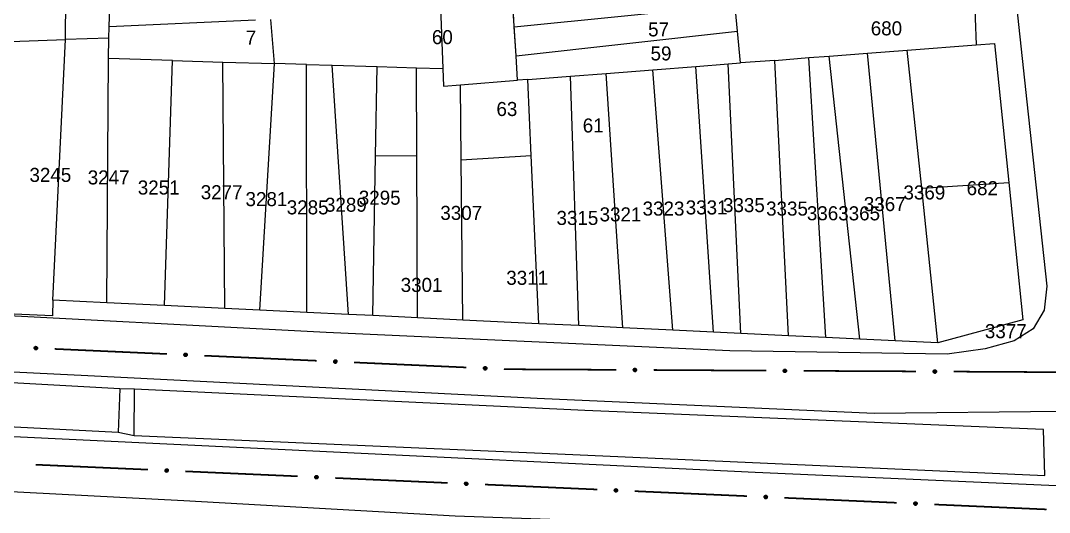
# Model space of a CAD drawing. Extents: x 203851 to 204958, y 4839055 to 4839989.
# Drawn here: x 204146.5 to 204256.3, y 4839184 to 4839236.6 of the extents above; entities that cross this region are included whole.
import ezdxf
from ezdxf.enums import TextEntityAlignment as Align

# ---------------------------------------------------------------- set-up
doc = ezdxf.new("R2010")
doc.units = 0
doc.header["$LTSCALE"] = 1.5
doc.header["$MEASUREMENT"] = 0
for name, color, linetype in [('CD_MALHA_LOTES', 7, 'CONTINUOUS'), ('HD-CANAIS', 7, 'CONTINUOUS'), ('RU-QUADRA', 210, 'CONTINUOUS'), ('SV-EIXO-RUA-PAV', 20, 'CONTINUOUS'), ('SV-ESTIVAS', 7, 'CONTINUOUS'), ('SV-PONTE-BUEIRO', 251, 'CONTINUOUS'), ('SV-RUA-PAVIM', 7, 'CONTINUOUS'), ('Th_NmrPort', 1, 'CONTINUOUS')]:
    doc.layers.add(name, color=color, linetype=linetype)

msp = doc.modelspace()

# ---------------------------------------------------------------- linework, layer by layer
at = {"layer": 'CD_MALHA_LOTES', "linetype": 'Continuous', "flags": 128}
for points in [[(204151.28, 4839234.51), (204151.62, 4839278.46)], [(204155.93, 4839235.87), (204156.03, 4839239.31)], [(204248.24, 4839239.69), (204248.45, 4839233.97)], [(204199.15, 4839235.88), (204222.71, 4839238.24)], [(204191.3, 4839237.93), (204191.53, 4839231.42)], [(204199.15, 4839235.88), (204199.06, 4839238.03)], [(204222.98, 4839235.41), (204222.77, 4839237.67)], [(204171.56, 4839236.61), (204155.93, 4839235.87)], [(204173.59, 4839231.95), (204173.17, 4839236.68)], [(204199.36, 4839232.79), (204199.15, 4839235.88)], [(204155.9, 4839234.66), (204155.93, 4839235.87)], [(204199.36, 4839232.79), (204222.98, 4839235.41)], [(204223.31, 4839232.02), (204222.98, 4839235.41)], [(204145.42, 4839234.32), (204151.28, 4839234.51)], [(204149.9, 4839206.67), (204151.28, 4839234.51)], [(204155.9, 4839234.66), (204151.28, 4839234.51)], [(204155.84, 4839232.48), (204155.9, 4839234.66)], [(204241.09, 4839233.4), (204248.45, 4839233.97)], [(204248.45, 4839233.97), (204250.42, 4839234.11)], [(204250.42, 4839234.11), (204251.94, 4839219.24)], [(204199.52, 4839230.17), (204199.36, 4839232.79)], [(204226.97, 4839232.3), (204230.61, 4839232.59)], [(204230.61, 4839232.59), (204232.78, 4839232.75)], [(204232.42, 4839202.67), (204230.61, 4839232.59)], [(204232.78, 4839232.75), (204236.87, 4839233.07)], [(204236.06, 4839202.5), (204232.78, 4839232.75)], [(204236.87, 4839233.07), (204241.09, 4839233.4)], [(204239.82, 4839202.31), (204236.87, 4839233.07)], [(204242.67, 4839218.65), (204241.09, 4839233.4)], [(204155.66, 4839206.4), (204155.84, 4839232.48)], [(204162.68, 4839232.28), (204155.84, 4839232.48)], [(204161.83, 4839206.1), (204162.68, 4839232.28)], [(204162.68, 4839232.28), (204168.07, 4839232.12)], [(204168.07, 4839232.12), (204173.59, 4839231.95)], [(204168.27, 4839205.78), (204168.07, 4839232.12)], [(204172.01, 4839205.6), (204173.59, 4839231.95)], [(204177, 4839231.85), (204173.59, 4839231.95)], [(204177, 4839231.85), (204179.74, 4839231.77)], [(204177.01, 4839205.36), (204177, 4839231.85)], [(204179.74, 4839231.77), (204184.53, 4839231.63)], [(204181.46, 4839205.14), (204179.74, 4839231.77)], [(204184.36, 4839222.1), (204184.53, 4839231.63)], [(204184.53, 4839231.63), (204188.72, 4839231.51)], [(204188.72, 4839231.51), (204191.53, 4839231.42)], [(204188.76, 4839222.07), (204188.72, 4839231.51)], [(204213.96, 4839231.29), (204218.55, 4839231.65)], [(204218.55, 4839231.65), (204221.99, 4839231.91)], [(204220.43, 4839203.25), (204218.55, 4839231.65)], [(204221.99, 4839231.91), (204223.31, 4839232.02)], [(204223.34, 4839203.11), (204221.99, 4839231.91)], [(204226.97, 4839232.3), (204223.31, 4839232.02)], [(204228.43, 4839202.87), (204226.97, 4839232.3)], [(204191.53, 4839231.42), (204191.6, 4839229.55)], [(204200.61, 4839230.25), (204205.17, 4839230.61)], [(204205.17, 4839230.61), (204208.98, 4839230.9)], [(204206.06, 4839203.95), (204205.17, 4839230.61)], [(204208.98, 4839230.9), (204213.96, 4839231.29)], [(204210.75, 4839203.72), (204208.98, 4839230.9)], [(204216.07, 4839203.47), (204213.96, 4839231.29)], [(204191.6, 4839229.55), (204193.41, 4839229.69)], [(204193.41, 4839229.69), (204199.52, 4839230.17)], [(204193.49, 4839221.68), (204193.41, 4839229.69)], [(204200.61, 4839230.25), (204199.52, 4839230.17)], [(204200.98, 4839222.14), (204200.61, 4839230.25)], [(204184.05, 4839205.02), (204184.36, 4839222.1)], [(204188.76, 4839222.07), (204184.36, 4839222.1)], [(204188.84, 4839204.79), (204188.76, 4839222.07)], [(204193.49, 4839221.68), (204200.98, 4839222.14)], [(204193.66, 4839204.55), (204193.49, 4839221.68)], [(204201.8, 4839204.16), (204200.98, 4839222.14)], [(204242.67, 4839218.65), (204251.94, 4839219.24)], [(204244.36, 4839202.1), (204242.67, 4839218.65)], [(204251.94, 4839219.24), (204253.44, 4839204.57)], [(204149.9, 4839206.67), (204149.89, 4839205.01), (204144.11, 4839205.24)], [(204155.66, 4839206.4), (204149.9, 4839206.67)], [(204161.83, 4839206.1), (204155.66, 4839206.4)], [(204168.27, 4839205.78), (204161.83, 4839206.1)], [(204172.01, 4839205.6), (204168.27, 4839205.78)], [(204177.01, 4839205.36), (204172.01, 4839205.6)], [(204181.46, 4839205.14), (204177.01, 4839205.36)], [(204184.05, 4839205.02), (204181.46, 4839205.14)], [(204188.84, 4839204.79), (204184.05, 4839205.02)], [(204193.66, 4839204.55), (204188.84, 4839204.79)], [(204201.8, 4839204.16), (204193.66, 4839204.55)], [(204206.06, 4839203.95), (204201.8, 4839204.16)], [(204253.44, 4839204.57), (204244.36, 4839202.1)], [(204210.75, 4839203.72), (204206.06, 4839203.95)], [(204216.07, 4839203.47), (204210.75, 4839203.72)], [(204220.43, 4839203.25), (204216.07, 4839203.47)], [(204223.34, 4839203.11), (204220.43, 4839203.25)], [(204228.43, 4839202.87), (204223.34, 4839203.11)], [(204232.42, 4839202.67), (204228.43, 4839202.87)], [(204236.06, 4839202.5), (204232.42, 4839202.67)], [(204239.82, 4839202.31), (204236.06, 4839202.5)], [(204244.36, 4839202.1), (204239.82, 4839202.31)]]:
    msp.add_lwpolyline(points, dxfattribs=at)
at = {"layer": 'HD-CANAIS', "linetype": 'Continuous'}
for points in [[(204157.07, 4839197.18, 4.88), (204121.81, 4839199.15, 4.88), (204092.33, 4839200.55, 4.88), (204078.65, 4839201.19, 4.88)], [(204078.59, 4839196.42, 4.88), (204131.95, 4839193.85, 4.88), (204156.88, 4839192.57, 4.88)], [(204255.66, 4839192.86, 4.88), (204206.69, 4839194.88, 4.88), (204158.63, 4839197.17, 4.88)], [(204158.6, 4839192.22, 4.88), (204205.4, 4839190.18, 4.88), (204255.78, 4839187.92, 4.88)]]:
    msp.add_polyline3d(points, dxfattribs=at)
at = {"layer": 'RU-QUADRA', "linetype": 'Continuous', "flags": 128}
for points in [[(204248.24, 4839239.69), (204248.45, 4839233.97), (204250.42, 4839234.11), (204251.94, 4839219.24), (204253.44, 4839204.57), (204244.36, 4839202.1), (204239.82, 4839202.31), (204236.06, 4839202.5), (204232.42, 4839202.67), (204228.43, 4839202.87), (204223.34, 4839203.11), (204216.07, 4839203.47), (204210.75, 4839203.72), (204206.06, 4839203.95), (204201.8, 4839204.16), (204193.66, 4839204.55), (204188.84, 4839204.79), (204184.05, 4839205.02), (204181.46, 4839205.14), (204177.01, 4839205.36), (204172.01, 4839205.6), (204168.27, 4839205.78), (204161.83, 4839206.1), (204155.66, 4839206.4), (204149.9, 4839206.67), (204149.89, 4839205.01), (204144.11, 4839205.24)], [(204191.3, 4839237.93), (204191.53, 4839231.42), (204191.6, 4839229.55), (204193.41, 4839229.69), (204199.52, 4839230.17), (204199.36, 4839232.79), (204199.02, 4839238.14)]]:
    msp.add_lwpolyline(points, dxfattribs=at)
at = {"layer": 'SV-EIXO-RUA-PAV'}
for points in [[(204147.96, 4839201.67), (204148, 4839201.7), (204148.04, 4839201.73), (204148.07, 4839201.74), (204148.11, 4839201.73), (204148.14, 4839201.73), (204148.18, 4839201.72), (204148.21, 4839201.7), (204148.25, 4839201.66), (204148.26, 4839201.62), (204148.28, 4839201.59), (204148.28, 4839201.55), (204148.27, 4839201.52), (204148.26, 4839201.48), (204148.24, 4839201.45), (204148.2, 4839201.41), (204148.16, 4839201.39), (204148.13, 4839201.38), (204148.09, 4839201.38), (204148.06, 4839201.39), (204148.02, 4839201.4), (204147.99, 4839201.42), (204147.95, 4839201.46), (204147.93, 4839201.5), (204147.92, 4839201.53), (204147.92, 4839201.57), (204147.93, 4839201.6), (204147.94, 4839201.64), (204147.96, 4839201.67)], [(204163.95, 4839200.95), (204163.98, 4839200.98), (204164.02, 4839201.01), (204164.06, 4839201.01), (204164.09, 4839201.01), (204164.13, 4839201.01), (204164.16, 4839201), (204164.2, 4839200.97), (204164.23, 4839200.94), (204164.25, 4839200.9), (204164.26, 4839200.86), (204164.26, 4839200.83), (204164.26, 4839200.79), (204164.24, 4839200.76), (204164.22, 4839200.72), (204164.18, 4839200.69), (204164.15, 4839200.67), (204164.11, 4839200.66), (204164.07, 4839200.66), (204164.04, 4839200.67), (204164.01, 4839200.68), (204163.97, 4839200.7), (204163.94, 4839200.74), (204163.92, 4839200.77), (204163.91, 4839200.81), (204163.91, 4839200.84), (204163.91, 4839200.88), (204163.92, 4839200.92), (204163.95, 4839200.95)], [(204179.93, 4839200.23), (204179.97, 4839200.26), (204180, 4839200.28), (204180.04, 4839200.29), (204180.07, 4839200.29), (204180.11, 4839200.29), (204180.14, 4839200.28), (204180.18, 4839200.25), (204180.21, 4839200.22), (204180.23, 4839200.18), (204180.24, 4839200.14), (204180.24, 4839200.11), (204180.24, 4839200.07), (204180.23, 4839200.04), (204180.2, 4839200), (204180.17, 4839199.97), (204180.13, 4839199.95), (204180.09, 4839199.94), (204180.06, 4839199.94), (204180.02, 4839199.94), (204179.99, 4839199.96), (204179.95, 4839199.98), (204179.92, 4839200.02), (204179.9, 4839200.05), (204179.89, 4839200.09), (204179.89, 4839200.12), (204179.9, 4839200.16), (204179.91, 4839200.19), (204179.93, 4839200.23)], [(204195.91, 4839199.51), (204195.95, 4839199.54), (204195.99, 4839199.56), (204196.02, 4839199.57), (204196.06, 4839199.57), (204196.09, 4839199.57), (204196.13, 4839199.55), (204196.16, 4839199.53), (204196.2, 4839199.5), (204196.22, 4839199.46), (204196.23, 4839199.42), (204196.23, 4839199.39), (204196.22, 4839199.35), (204196.21, 4839199.32), (204196.19, 4839199.28), (204196.15, 4839199.25), (204196.11, 4839199.23), (204196.08, 4839199.22), (204196.04, 4839199.22), (204196.01, 4839199.22), (204195.97, 4839199.24), (204195.94, 4839199.26), (204195.9, 4839199.29), (204195.88, 4839199.33), (204195.88, 4839199.37), (204195.87, 4839199.4), (204195.88, 4839199.44), (204195.89, 4839199.47), (204195.91, 4839199.51)], [(204211.91, 4839199.33), (204211.94, 4839199.36), (204211.98, 4839199.39), (204212.01, 4839199.4), (204212.05, 4839199.4), (204212.08, 4839199.39), (204212.12, 4839199.38), (204212.15, 4839199.36), (204212.19, 4839199.33), (204212.21, 4839199.29), (204212.22, 4839199.25), (204212.23, 4839199.22), (204212.22, 4839199.18), (204212.21, 4839199.15), (204212.19, 4839199.11), (204212.15, 4839199.08), (204212.12, 4839199.06), (204212.08, 4839199.05), (204212.05, 4839199.04), (204212.01, 4839199.05), (204211.98, 4839199.06), (204211.94, 4839199.08), (204211.91, 4839199.11), (204211.88, 4839199.15), (204211.87, 4839199.19), (204211.87, 4839199.22), (204211.87, 4839199.26), (204211.88, 4839199.29), (204211.91, 4839199.33)], [(204227.91, 4839199.24), (204227.94, 4839199.28), (204227.98, 4839199.3), (204228.01, 4839199.31), (204228.05, 4839199.31), (204228.08, 4839199.31), (204228.12, 4839199.3), (204228.15, 4839199.28), (204228.19, 4839199.24), (204228.21, 4839199.2), (204228.22, 4839199.17), (204228.23, 4839199.13), (204228.22, 4839199.1), (204228.21, 4839199.06), (204228.19, 4839199.03), (204228.15, 4839198.99), (204228.12, 4839198.97), (204228.08, 4839198.96), (204228.05, 4839198.96), (204228.01, 4839198.96), (204227.98, 4839198.97), (204227.94, 4839198.99), (204227.91, 4839199.03), (204227.88, 4839199.07), (204227.87, 4839199.1), (204227.87, 4839199.14), (204227.87, 4839199.17), (204227.88, 4839199.21), (204227.91, 4839199.24)], [(204243.91, 4839199.16), (204243.94, 4839199.19), (204243.98, 4839199.21), (204244.01, 4839199.22), (204244.05, 4839199.23), (204244.08, 4839199.22), (204244.12, 4839199.21), (204244.15, 4839199.19), (204244.19, 4839199.16), (204244.21, 4839199.12), (204244.22, 4839199.08), (204244.23, 4839199.05), (204244.22, 4839199.01), (204244.21, 4839198.98), (204244.19, 4839198.94), (204244.15, 4839198.91), (204244.12, 4839198.88), (204244.08, 4839198.88), (204244.05, 4839198.87), (204244.01, 4839198.88), (204243.98, 4839198.89), (204243.94, 4839198.91), (204243.91, 4839198.94), (204243.88, 4839198.98), (204243.87, 4839199.01), (204243.87, 4839199.05), (204243.87, 4839199.09), (204243.88, 4839199.12), (204243.91, 4839199.16)], [(204161.93, 4839188.59), (204161.96, 4839188.62), (204162, 4839188.64), (204162.04, 4839188.65), (204162.07, 4839188.65), (204162.11, 4839188.65), (204162.14, 4839188.63), (204162.18, 4839188.61), (204162.21, 4839188.58), (204162.23, 4839188.54), (204162.24, 4839188.5), (204162.24, 4839188.47), (204162.24, 4839188.43), (204162.22, 4839188.4), (204162.2, 4839188.36), (204162.16, 4839188.33), (204162.13, 4839188.31), (204162.09, 4839188.3), (204162.06, 4839188.3), (204162.02, 4839188.3), (204161.99, 4839188.32), (204161.95, 4839188.34), (204161.92, 4839188.37), (204161.9, 4839188.41), (204161.89, 4839188.45), (204161.89, 4839188.48), (204161.89, 4839188.52), (204161.9, 4839188.55), (204161.93, 4839188.59)], [(204177.91, 4839187.88), (204177.95, 4839187.91), (204177.99, 4839187.93), (204178.02, 4839187.94), (204178.06, 4839187.94), (204178.09, 4839187.94), (204178.13, 4839187.93), (204178.16, 4839187.9), (204178.19, 4839187.87), (204178.21, 4839187.83), (204178.22, 4839187.79), (204178.23, 4839187.76), (204178.22, 4839187.72), (204178.21, 4839187.69), (204178.18, 4839187.65), (204178.15, 4839187.62), (204178.11, 4839187.6), (204178.08, 4839187.59), (204178.04, 4839187.59), (204178, 4839187.6), (204177.97, 4839187.61), (204177.93, 4839187.63), (204177.9, 4839187.67), (204177.88, 4839187.7), (204177.87, 4839187.74), (204177.87, 4839187.77), (204177.88, 4839187.81), (204177.89, 4839187.84), (204177.91, 4839187.88)], [(204193.9, 4839187.17), (204193.93, 4839187.21), (204193.97, 4839187.23), (204194.01, 4839187.24), (204194.04, 4839187.24), (204194.08, 4839187.23), (204194.11, 4839187.22), (204194.14, 4839187.2), (204194.18, 4839187.16), (204194.2, 4839187.12), (204194.21, 4839187.09), (204194.21, 4839187.05), (204194.21, 4839187.02), (204194.19, 4839186.98), (204194.17, 4839186.95), (204194.13, 4839186.91), (204194.1, 4839186.89), (204194.06, 4839186.88), (204194.02, 4839186.88), (204193.99, 4839186.89), (204193.95, 4839186.9), (204193.92, 4839186.92), (204193.89, 4839186.96), (204193.87, 4839187), (204193.86, 4839187.03), (204193.86, 4839187.07), (204193.86, 4839187.1), (204193.87, 4839187.14), (204193.9, 4839187.17)], [(204209.88, 4839186.46), (204209.92, 4839186.5), (204209.95, 4839186.52), (204209.99, 4839186.53), (204210.02, 4839186.53), (204210.06, 4839186.52), (204210.09, 4839186.51), (204210.13, 4839186.49), (204210.16, 4839186.45), (204210.18, 4839186.41), (204210.19, 4839186.38), (204210.19, 4839186.34), (204210.19, 4839186.31), (204210.18, 4839186.27), (204210.15, 4839186.24), (204210.12, 4839186.21), (204210.08, 4839186.18), (204210.04, 4839186.18), (204210.01, 4839186.18), (204209.97, 4839186.18), (204209.94, 4839186.19), (204209.9, 4839186.22), (204209.87, 4839186.25), (204209.85, 4839186.29), (204209.84, 4839186.32), (204209.84, 4839186.36), (204209.85, 4839186.39), (204209.86, 4839186.43), (204209.88, 4839186.46)], [(204225.87, 4839185.76), (204225.9, 4839185.79), (204225.94, 4839185.81), (204225.97, 4839185.82), (204226.01, 4839185.82), (204226.04, 4839185.82), (204226.08, 4839185.8), (204226.11, 4839185.78), (204226.15, 4839185.75), (204226.17, 4839185.71), (204226.18, 4839185.67), (204226.18, 4839185.64), (204226.17, 4839185.6), (204226.16, 4839185.57), (204226.14, 4839185.53), (204226.1, 4839185.5), (204226.06, 4839185.48), (204226.03, 4839185.47), (204225.99, 4839185.47), (204225.96, 4839185.47), (204225.92, 4839185.48), (204225.89, 4839185.51), (204225.86, 4839185.54), (204225.83, 4839185.58), (204225.83, 4839185.62), (204225.83, 4839185.65), (204225.83, 4839185.69), (204225.84, 4839185.72), (204225.87, 4839185.76)], [(204241.85, 4839185.05), (204241.89, 4839185.08), (204241.92, 4839185.1), (204241.96, 4839185.11), (204241.99, 4839185.11), (204242.03, 4839185.11), (204242.06, 4839185.1), (204242.1, 4839185.07), (204242.13, 4839185.04), (204242.15, 4839185), (204242.16, 4839184.96), (204242.16, 4839184.93), (204242.16, 4839184.89), (204242.14, 4839184.86), (204242.12, 4839184.82), (204242.09, 4839184.79), (204242.05, 4839184.77), (204242.01, 4839184.76), (204241.98, 4839184.76), (204241.94, 4839184.77), (204241.91, 4839184.78), (204241.87, 4839184.8), (204241.84, 4839184.84), (204241.82, 4839184.87), (204241.81, 4839184.91), (204241.81, 4839184.94), (204241.81, 4839184.98), (204241.82, 4839185.01), (204241.85, 4839185.05)]]:
    msp.add_lwpolyline(points, close=True, dxfattribs=at)
for points in [[(204147.92, 4839201.57), (204148.28, 4839201.59)], [(204147.92, 4839201.53), (204148.28, 4839201.55)], [(204147.93, 4839201.6), (204148.26, 4839201.62)], [(204147.93, 4839201.58), (204148.27, 4839201.61)], [(204147.93, 4839201.55), (204148.27, 4839201.57)], [(204147.93, 4839201.51), (204148.27, 4839201.53)], [(204147.93, 4839201.5), (204148.27, 4839201.52)], [(204147.94, 4839201.64), (204148.25, 4839201.66)], [(204147.94, 4839201.62), (204148.25, 4839201.64)], [(204147.95, 4839201.65), (204148.22, 4839201.68)], [(204147.95, 4839201.48), (204148.26, 4839201.5)], [(204147.95, 4839201.46), (204148.26, 4839201.48)], [(204147.96, 4839201.67), (204148.21, 4839201.7)], [(204147.97, 4839201.44), (204148.24, 4839201.46)], [(204147.98, 4839201.69), (204148.19, 4839201.71)], [(204147.99, 4839201.42), (204148.24, 4839201.45)], [(204148, 4839201.7), (204148.18, 4839201.72)], [(204148.01, 4839201.41), (204148.21, 4839201.43)], [(204148.02, 4839201.72), (204148.15, 4839201.72)], [(204148.02, 4839201.4), (204148.2, 4839201.41)], [(204148.04, 4839201.73), (204148.14, 4839201.73)], [(204148.04, 4839201.39), (204148.17, 4839201.4)], [(204148.06, 4839201.39), (204148.16, 4839201.39)], [(204163.91, 4839200.88), (204164.25, 4839200.9)], [(204163.91, 4839200.86), (204164.25, 4839200.88)], [(204163.91, 4839200.84), (204164.26, 4839200.86)], [(204163.91, 4839200.83), (204164.26, 4839200.84)], [(204163.91, 4839200.81), (204164.26, 4839200.83)], [(204163.92, 4839200.92), (204164.23, 4839200.94)], [(204163.92, 4839200.9), (204164.23, 4839200.92)], [(204163.92, 4839200.79), (204164.26, 4839200.81)], [(204163.92, 4839200.77), (204164.26, 4839200.79)], [(204163.93, 4839200.75), (204164.24, 4839200.78)], [(204163.94, 4839200.93), (204164.21, 4839200.96)], [(204163.94, 4839200.74), (204164.24, 4839200.76)], [(204163.95, 4839200.95), (204164.2, 4839200.97)], [(204163.96, 4839200.72), (204164.23, 4839200.74)], [(204163.97, 4839200.97), (204164.17, 4839200.99)], [(204163.98, 4839200.98), (204164.16, 4839201)], [(204164, 4839201), (204164.13, 4839201)], [(204164.02, 4839201.01), (204164.13, 4839201.01)], [(204163.97, 4839200.7), (204164.22, 4839200.72)], [(204163.99, 4839200.69), (204164.19, 4839200.71)], [(204164.01, 4839200.68), (204164.18, 4839200.69)], [(204164.03, 4839200.67), (204164.16, 4839200.68)], [(204164.04, 4839200.67), (204164.15, 4839200.67)], [(204179.89, 4839200.12), (204180.24, 4839200.14)], [(204179.89, 4839200.11), (204180.24, 4839200.12)], [(204179.89, 4839200.09), (204180.24, 4839200.11)], [(204179.9, 4839200.16), (204180.23, 4839200.18)], [(204179.9, 4839200.14), (204180.23, 4839200.16)], [(204179.9, 4839200.07), (204180.24, 4839200.09)], [(204179.9, 4839200.05), (204180.24, 4839200.07)], [(204179.91, 4839200.19), (204180.21, 4839200.22)], [(204179.91, 4839200.18), (204180.22, 4839200.2)], [(204179.91, 4839200.03), (204180.23, 4839200.05)], [(204179.92, 4839200.21), (204180.19, 4839200.23)], [(204179.92, 4839200.02), (204180.23, 4839200.04)], [(204179.93, 4839200.23), (204180.18, 4839200.25)], [(204179.94, 4839200), (204180.21, 4839200.02)], [(204179.95, 4839200.25), (204180.15, 4839200.26)], [(204179.95, 4839199.98), (204180.2, 4839200)], [(204179.97, 4839200.26), (204180.14, 4839200.28)], [(204179.98, 4839199.97), (204180.18, 4839199.99)], [(204179.99, 4839200.27), (204180.12, 4839200.28)], [(204179.99, 4839199.96), (204180.17, 4839199.97)], [(204180, 4839200.28), (204180.11, 4839200.29)], [(204180.01, 4839199.95), (204180.14, 4839199.96)], [(204180.02, 4839199.94), (204180.13, 4839199.95)], [(204195.87, 4839199.4), (204196.23, 4839199.42)], [(204195.88, 4839199.44), (204196.22, 4839199.46)], [(204195.88, 4839199.42), (204196.22, 4839199.44)], [(204195.88, 4839199.38), (204196.23, 4839199.4)], [(204195.88, 4839199.37), (204196.23, 4839199.39)], [(204195.88, 4839199.35), (204196.22, 4839199.37)], [(204195.88, 4839199.33), (204196.22, 4839199.35)], [(204195.89, 4839199.47), (204196.2, 4839199.5)], [(204195.89, 4839199.45), (204196.2, 4839199.48)], [(204195.9, 4839199.49), (204196.18, 4839199.51)], [(204195.9, 4839199.31), (204196.21, 4839199.33)], [(204195.9, 4839199.29), (204196.21, 4839199.32)], [(204195.91, 4839199.51), (204196.16, 4839199.53)], [(204195.92, 4839199.28), (204196.19, 4839199.3)], [(204195.93, 4839199.52), (204196.14, 4839199.54)], [(204195.94, 4839199.26), (204196.19, 4839199.28)], [(204195.95, 4839199.54), (204196.13, 4839199.55)], [(204195.96, 4839199.25), (204196.16, 4839199.26)], [(204195.97, 4839199.55), (204196.1, 4839199.56)], [(204195.97, 4839199.24), (204196.15, 4839199.25)], [(204195.99, 4839199.56), (204196.09, 4839199.57)], [(204195.99, 4839199.23), (204196.13, 4839199.24)], [(204196.01, 4839199.22), (204196.11, 4839199.23)], [(204211.87, 4839199.26), (204212.21, 4839199.29)], [(204211.87, 4839199.22), (204212.22, 4839199.25)], [(204211.87, 4839199.19), (204212.23, 4839199.22)], [(204211.88, 4839199.29), (204212.19, 4839199.33)], [(204211.88, 4839199.27), (204212.2, 4839199.31)], [(204211.88, 4839199.24), (204212.21, 4839199.27)], [(204211.88, 4839199.2), (204212.22, 4839199.23)], [(204211.88, 4839199.17), (204212.22, 4839199.2)], [(204211.88, 4839199.15), (204212.22, 4839199.18)], [(204211.9, 4839199.31), (204212.17, 4839199.34)], [(204211.9, 4839199.13), (204212.21, 4839199.17)], [(204211.91, 4839199.33), (204212.15, 4839199.36)], [(204211.91, 4839199.11), (204212.21, 4839199.15)], [(204211.93, 4839199.35), (204212.13, 4839199.37)], [(204211.93, 4839199.1), (204212.2, 4839199.13)], [(204211.94, 4839199.36), (204212.12, 4839199.38)], [(204211.94, 4839199.08), (204212.19, 4839199.11)], [(204211.96, 4839199.38), (204212.09, 4839199.39)], [(204211.96, 4839199.07), (204212.16, 4839199.09)], [(204211.98, 4839199.39), (204212.08, 4839199.39)], [(204211.98, 4839199.06), (204212.15, 4839199.08)], [(204212, 4839199.05), (204212.13, 4839199.07)], [(204212.01, 4839199.05), (204212.12, 4839199.06)], [(204227.87, 4839199.17), (204228.21, 4839199.2)], [(204227.87, 4839199.14), (204228.22, 4839199.17)], [(204227.87, 4839199.1), (204228.23, 4839199.13)], [(204227.88, 4839199.21), (204228.19, 4839199.24)], [(204227.88, 4839199.19), (204228.2, 4839199.22)], [(204227.88, 4839199.15), (204228.21, 4839199.19)], [(204227.88, 4839199.12), (204228.22, 4839199.15)], [(204227.88, 4839199.08), (204228.22, 4839199.12)], [(204227.88, 4839199.07), (204228.22, 4839199.1)], [(204227.9, 4839199.22), (204228.17, 4839199.26)], [(204227.9, 4839199.05), (204228.21, 4839199.08)], [(204227.91, 4839199.24), (204228.15, 4839199.28)], [(204227.91, 4839199.03), (204228.21, 4839199.06)], [(204227.93, 4839199.26), (204228.13, 4839199.29)], [(204227.93, 4839199.01), (204228.2, 4839199.04)], [(204227.94, 4839199.28), (204228.12, 4839199.3)], [(204227.94, 4839198.99), (204228.19, 4839199.03)], [(204227.96, 4839199.29), (204228.09, 4839199.3)], [(204227.96, 4839198.99), (204228.16, 4839199.01)], [(204227.98, 4839199.3), (204228.08, 4839199.31)], [(204227.98, 4839198.97), (204228.15, 4839198.99)], [(204228, 4839198.97), (204228.13, 4839198.98)], [(204228.01, 4839198.96), (204228.12, 4839198.97)], [(204243.87, 4839199.09), (204244.21, 4839199.12)], [(204243.87, 4839199.05), (204244.22, 4839199.08)], [(204243.87, 4839199.01), (204244.23, 4839199.05)], [(204243.88, 4839199.12), (204244.19, 4839199.16)], [(204243.88, 4839199.1), (204244.2, 4839199.14)], [(204243.88, 4839199.07), (204244.21, 4839199.1)], [(204243.88, 4839199.03), (204244.22, 4839199.06)], [(204243.88, 4839199), (204244.22, 4839199.03)], [(204243.88, 4839198.98), (204244.22, 4839199.01)], [(204243.9, 4839199.14), (204244.17, 4839199.17)], [(204243.9, 4839198.96), (204244.21, 4839198.99)], [(204243.91, 4839199.16), (204244.15, 4839199.19)], [(204243.91, 4839198.94), (204244.21, 4839198.98)], [(204243.93, 4839199.18), (204244.13, 4839199.2)], [(204243.93, 4839198.93), (204244.2, 4839198.96)], [(204243.94, 4839199.19), (204244.12, 4839199.21)], [(204243.94, 4839198.91), (204244.19, 4839198.94)], [(204243.96, 4839199.2), (204244.09, 4839199.22)], [(204243.96, 4839198.9), (204244.16, 4839198.92)], [(204243.98, 4839199.21), (204244.08, 4839199.22)], [(204243.98, 4839198.89), (204244.15, 4839198.91)], [(204244, 4839198.88), (204244.13, 4839198.9)], [(204244.01, 4839198.88), (204244.12, 4839198.88)], [(204161.89, 4839188.52), (204162.23, 4839188.54)], [(204161.89, 4839188.5), (204162.23, 4839188.52)], [(204161.89, 4839188.48), (204162.24, 4839188.5)], [(204161.89, 4839188.46), (204162.24, 4839188.48)], [(204161.89, 4839188.45), (204162.24, 4839188.47)], [(204161.9, 4839188.55), (204162.21, 4839188.58)], [(204161.9, 4839188.53), (204162.21, 4839188.56)], [(204161.9, 4839188.43), (204162.24, 4839188.45)], [(204161.9, 4839188.41), (204162.24, 4839188.43)], [(204161.91, 4839188.39), (204162.22, 4839188.41)], [(204161.92, 4839188.57), (204162.19, 4839188.59)], [(204161.92, 4839188.37), (204162.22, 4839188.4)], [(204161.93, 4839188.59), (204162.18, 4839188.61)], [(204161.94, 4839188.36), (204162.21, 4839188.38)], [(204161.95, 4839188.6), (204162.15, 4839188.62)], [(204161.95, 4839188.34), (204162.2, 4839188.36)], [(204161.96, 4839188.62), (204162.14, 4839188.63)], [(204161.97, 4839188.33), (204162.17, 4839188.34)], [(204161.98, 4839188.63), (204162.11, 4839188.64)], [(204161.99, 4839188.32), (204162.16, 4839188.33)], [(204162, 4839188.64), (204162.11, 4839188.65)], [(204162.01, 4839188.31), (204162.14, 4839188.32)], [(204162.02, 4839188.3), (204162.13, 4839188.31)], [(204177.87, 4839187.77), (204178.22, 4839187.79)], [(204177.87, 4839187.74), (204178.23, 4839187.76)], [(204177.88, 4839187.81), (204178.21, 4839187.83)], [(204177.88, 4839187.79), (204178.21, 4839187.81)], [(204177.88, 4839187.76), (204178.22, 4839187.77)], [(204177.88, 4839187.72), (204178.22, 4839187.74)], [(204177.88, 4839187.7), (204178.22, 4839187.72)], [(204177.89, 4839187.84), (204178.19, 4839187.87)], [(204177.89, 4839187.83), (204178.2, 4839187.85)], [(204177.89, 4839187.68), (204178.21, 4839187.71)], [(204177.9, 4839187.86), (204178.17, 4839187.89)], [(204177.9, 4839187.67), (204178.21, 4839187.69)], [(204177.91, 4839187.88), (204178.16, 4839187.9)], [(204177.92, 4839187.65), (204178.19, 4839187.67)], [(204177.93, 4839187.9), (204178.14, 4839187.92)], [(204177.93, 4839187.63), (204178.18, 4839187.65)], [(204177.95, 4839187.91), (204178.13, 4839187.93)], [(204177.96, 4839187.62), (204178.16, 4839187.64)], [(204177.97, 4839187.93), (204178.1, 4839187.93)], [(204177.97, 4839187.61), (204178.15, 4839187.62)], [(204177.99, 4839187.93), (204178.09, 4839187.94)], [(204177.99, 4839187.6), (204178.12, 4839187.61)], [(204178, 4839187.6), (204178.11, 4839187.6)], [(204193.86, 4839187.1), (204194.2, 4839187.12)], [(204193.86, 4839187.09), (204194.2, 4839187.11)], [(204193.86, 4839187.07), (204194.21, 4839187.09)], [(204193.86, 4839187.05), (204194.21, 4839187.07)], [(204193.86, 4839187.03), (204194.21, 4839187.05)], [(204193.87, 4839187.14), (204194.18, 4839187.16)], [(204193.87, 4839187.12), (204194.18, 4839187.14)], [(204193.87, 4839187.01), (204194.2, 4839187.03)], [(204193.87, 4839187), (204194.21, 4839187.02)], [(204193.88, 4839187.15), (204194.16, 4839187.18)], [(204193.88, 4839186.98), (204194.19, 4839187)], [(204193.89, 4839186.96), (204194.19, 4839186.98)], [(204193.9, 4839187.17), (204194.14, 4839187.2)], [(204193.91, 4839186.94), (204194.18, 4839186.96)], [(204193.92, 4839187.19), (204194.12, 4839187.21)], [(204193.92, 4839186.92), (204194.17, 4839186.95)], [(204193.93, 4839187.21), (204194.11, 4839187.22)], [(204193.94, 4839186.91), (204194.14, 4839186.93)], [(204193.95, 4839187.22), (204194.08, 4839187.22)], [(204193.95, 4839186.9), (204194.13, 4839186.91)], [(204193.97, 4839187.23), (204194.08, 4839187.23)], [(204193.98, 4839186.89), (204194.11, 4839186.9)], [(204193.99, 4839186.89), (204194.1, 4839186.89)], [(204209.87, 4839186.45), (204210.14, 4839186.47)], [(204209.88, 4839186.46), (204210.13, 4839186.49)], [(204209.9, 4839186.48), (204210.1, 4839186.5)], [(204209.92, 4839186.5), (204210.09, 4839186.51)], [(204209.94, 4839186.51), (204210.07, 4839186.52)], [(204209.95, 4839186.52), (204210.06, 4839186.52)], [(204209.84, 4839186.36), (204210.19, 4839186.38)], [(204209.84, 4839186.34), (204210.19, 4839186.36)], [(204209.84, 4839186.32), (204210.19, 4839186.34)], [(204209.85, 4839186.39), (204210.18, 4839186.41)], [(204209.85, 4839186.38), (204210.18, 4839186.4)], [(204209.85, 4839186.31), (204210.19, 4839186.33)], [(204209.85, 4839186.29), (204210.19, 4839186.31)], [(204209.86, 4839186.43), (204210.16, 4839186.45)], [(204209.86, 4839186.41), (204210.17, 4839186.43)], [(204209.86, 4839186.27), (204210.18, 4839186.29)], [(204209.87, 4839186.25), (204210.18, 4839186.27)], [(204209.89, 4839186.24), (204210.16, 4839186.26)], [(204209.9, 4839186.22), (204210.15, 4839186.24)], [(204209.93, 4839186.21), (204210.13, 4839186.22)], [(204209.94, 4839186.19), (204210.12, 4839186.21)], [(204209.96, 4839186.19), (204210.09, 4839186.19)], [(204209.97, 4839186.18), (204210.08, 4839186.18)], [(204225.83, 4839185.69), (204226.17, 4839185.71)], [(204225.83, 4839185.67), (204226.17, 4839185.69)], [(204225.83, 4839185.65), (204226.18, 4839185.67)], [(204225.83, 4839185.63), (204226.18, 4839185.65)], [(204225.83, 4839185.62), (204226.18, 4839185.64)], [(204225.83, 4839185.6), (204226.17, 4839185.62)], [(204225.83, 4839185.58), (204226.17, 4839185.6)], [(204225.84, 4839185.72), (204226.15, 4839185.75)], [(204225.84, 4839185.7), (204226.15, 4839185.73)], [(204225.85, 4839185.74), (204226.13, 4839185.76)], [(204225.85, 4839185.56), (204226.16, 4839185.58)], [(204225.86, 4839185.54), (204226.16, 4839185.57)], [(204225.87, 4839185.76), (204226.11, 4839185.78)], [(204225.88, 4839185.53), (204226.15, 4839185.55)], [(204225.89, 4839185.77), (204226.09, 4839185.79)], [(204225.89, 4839185.51), (204226.14, 4839185.53)], [(204225.9, 4839185.79), (204226.08, 4839185.8)], [(204225.91, 4839185.5), (204226.11, 4839185.51)], [(204225.92, 4839185.8), (204226.05, 4839185.81)], [(204225.92, 4839185.48), (204226.1, 4839185.5)], [(204225.94, 4839185.81), (204226.04, 4839185.82)], [(204225.94, 4839185.48), (204226.08, 4839185.49)], [(204225.96, 4839185.47), (204226.06, 4839185.48)], [(204241.81, 4839184.98), (204242.15, 4839185)], [(204241.81, 4839184.94), (204242.16, 4839184.96)], [(204241.81, 4839184.93), (204242.16, 4839184.94)], [(204241.81, 4839184.91), (204242.16, 4839184.93)], [(204241.82, 4839185.01), (204242.13, 4839185.04)], [(204241.82, 4839185), (204242.14, 4839185.02)], [(204241.82, 4839184.96), (204242.15, 4839184.98)], [(204241.82, 4839184.89), (204242.16, 4839184.91)], [(204241.82, 4839184.87), (204242.16, 4839184.89)], [(204241.83, 4839184.85), (204242.15, 4839184.88)], [(204241.84, 4839185.03), (204242.11, 4839185.05)], [(204241.84, 4839184.84), (204242.14, 4839184.86)], [(204241.85, 4839185.05), (204242.1, 4839185.07)], [(204241.86, 4839184.82), (204242.13, 4839184.84)], [(204241.87, 4839185.07), (204242.07, 4839185.08)], [(204241.87, 4839184.8), (204242.12, 4839184.82)], [(204241.89, 4839185.08), (204242.06, 4839185.1)], [(204241.9, 4839184.79), (204242.1, 4839184.81)], [(204241.91, 4839185.09), (204242.04, 4839185.1)], [(204241.91, 4839184.78), (204242.09, 4839184.79)], [(204241.92, 4839185.1), (204242.03, 4839185.11)], [(204241.93, 4839184.77), (204242.06, 4839184.78)], [(204241.94, 4839184.77), (204242.05, 4839184.77)]]:
    msp.add_lwpolyline(points, dxfattribs=at)
at = {"layer": 'SV-EIXO-RUA-PAV', "const_width": 0.18}
for points in [[(204150.1, 4839201.46), (204162.09, 4839200.92)], [(204166.08, 4839200.74), (204178.07, 4839200.2)], [(204182.07, 4839200.02), (204194.06, 4839199.48)], [(204198.05, 4839199.3), (204198.29, 4839199.29)], [(204198.29, 4839199.29), (204210.05, 4839199.23)], [(204214.05, 4839199.21), (204226.05, 4839199.14)], [(204230.05, 4839199.12), (204242.05, 4839199.06)], [(204246.05, 4839199.04), (204258.05, 4839198.97)], [(204148.08, 4839189.09), (204160.07, 4839188.56)], [(204164.06, 4839188.38), (204176.05, 4839187.85)], [(204180.05, 4839187.67), (204192.04, 4839187.14)], [(204196.03, 4839186.97), (204208.02, 4839186.44)], [(204212.02, 4839186.26), (204224.01, 4839185.73)], [(204228, 4839185.55), (204239.99, 4839185.02)], [(204243.99, 4839184.84), (204255.97, 4839184.31)]]:
    msp.add_lwpolyline(points, dxfattribs=at)
at = {"layer": 'SV-ESTIVAS', "linetype": 'Continuous'}
for points in [[(204157.07, 4839197.18, 4.88), (204156.88, 4839192.57, 4.88)], [(204158.6, 4839192.22, 4.88), (204158.63, 4839197.17, 4.88)], [(204255.78, 4839187.92, 4.88), (204255.66, 4839192.86, 4.88)]]:
    msp.add_polyline3d(points, dxfattribs=at)
at = {"layer": 'SV-PONTE-BUEIRO', "linetype": 'Continuous'}
msp.add_polyline3d([(204157.07, 4839197.18, 4.88), (204156.88, 4839192.57, 4.88), (204158.6, 4839192.22, 4.88), (204158.63, 4839197.17, 4.88)], close=True, dxfattribs=at)
at = {"layer": 'SV-RUA-PAVIM', "linetype": 'Continuous'}
for points in [[(204244.56, 4839293.47, 3.81), (204246.2, 4839292.48, 3.83), (204247.09, 4839291.1, 3.83), (204253.86, 4839227.88, 3.83), (204256.01, 4839208.16, 3.83), (204255.72, 4839205.59, 3.83), (204254.53, 4839203.61, 3.82), (204252.53, 4839202.34, 3.83), (204249.43, 4839201.47, 3.83), (204245.36, 4839200.89, 3.83), (204222.18, 4839201.24, 3.83), (204179.08, 4839203.2, 3.85), (204138.39, 4839205.37, 3.85), (204102.09, 4839206.97, 3.85), (204075.33, 4839208.3, 3.85), (204058.05, 4839208.17, 3.85), (204032.32, 4839208.69, 3.85), (203998.94, 4839209.74, 3.85), (203977.15, 4839209.94, 3.85), (203964.48, 4839210.93, 3.85), (203945.39, 4839212.95, 3.85), (203926.73, 4839214.7, 3.85)], [(204144.19, 4839192.17, 4.41), (204171.77, 4839190.84, 4.41), (204224.86, 4839188.28, 4.41), (204257.82, 4839186.84, 4.41), (204257.61, 4839194.78, 4.41), (204237.58, 4839194.55, 4.33), (204201.59, 4839196.16, 4.33), (204153.66, 4839198.6, 4.22), (204104.29, 4839201, 4.22)], [(204116.06, 4839187.77, 3.91), (204163.88, 4839185.28, 3.88), (204192.84, 4839183.64, 3.88), (204220.11, 4839182.65, 3.88), (204254.69, 4839180.96, 3.88), (204263.46, 4839180.64, 3.88)]]:
    msp.add_polyline3d(points, dxfattribs=at)

# ---------------------------------------------------------------- texts
at = {"layer": 'Th_NmrPort', "color": 1}
for s, p in [('57', (204213.45, 4839235.61)), ('680', (204237.21, 4839235.72)), ('7', (204170.5, 4839234.73)), ('60', (204190.37, 4839234.78)), ('59', (204213.71, 4839233.04)), ('63', (204197.26, 4839227.1)), ('61', (204206.47, 4839225.34)), ('3245', (204147.42, 4839220.06)), ('3247', (204153.64, 4839219.79)), ('3251', (204158.98, 4839218.71)), ('682', (204247.44, 4839218.64)), ('3277', (204165.7, 4839218.21)), ('3295', (204182.57, 4839217.62)), ('3369', (204240.7, 4839218.18)), ('3281', (204170.48, 4839217.47)), ('3285', (204174.88, 4839216.59)), ('3289', (204178.96, 4839216.87)), ('3323', (204212.86, 4839216.46)), ('3331', (204217.46, 4839216.58)), ('3335', (204221.44, 4839216.83)), ('3335', (204226.04, 4839216.46)), ('3367', (204236.47, 4839216.94)), ('3307', (204191.27, 4839216)), ('3315', (204203.67, 4839215.46)), ('3321', (204208.27, 4839215.84)), ('3363', (204230.39, 4839215.96)), ('3365', (204233.74, 4839215.95)), ('3311', (204198.31, 4839209.06)), ('3301', (204187.04, 4839208.3)), ('3377', (204249.39, 4839203.36))]:
    msp.add_text(s, height=1.5, dxfattribs=at).set_placement(p, align=Align.MIDDLE_LEFT)

doc.saveas('drawing.dxf')
